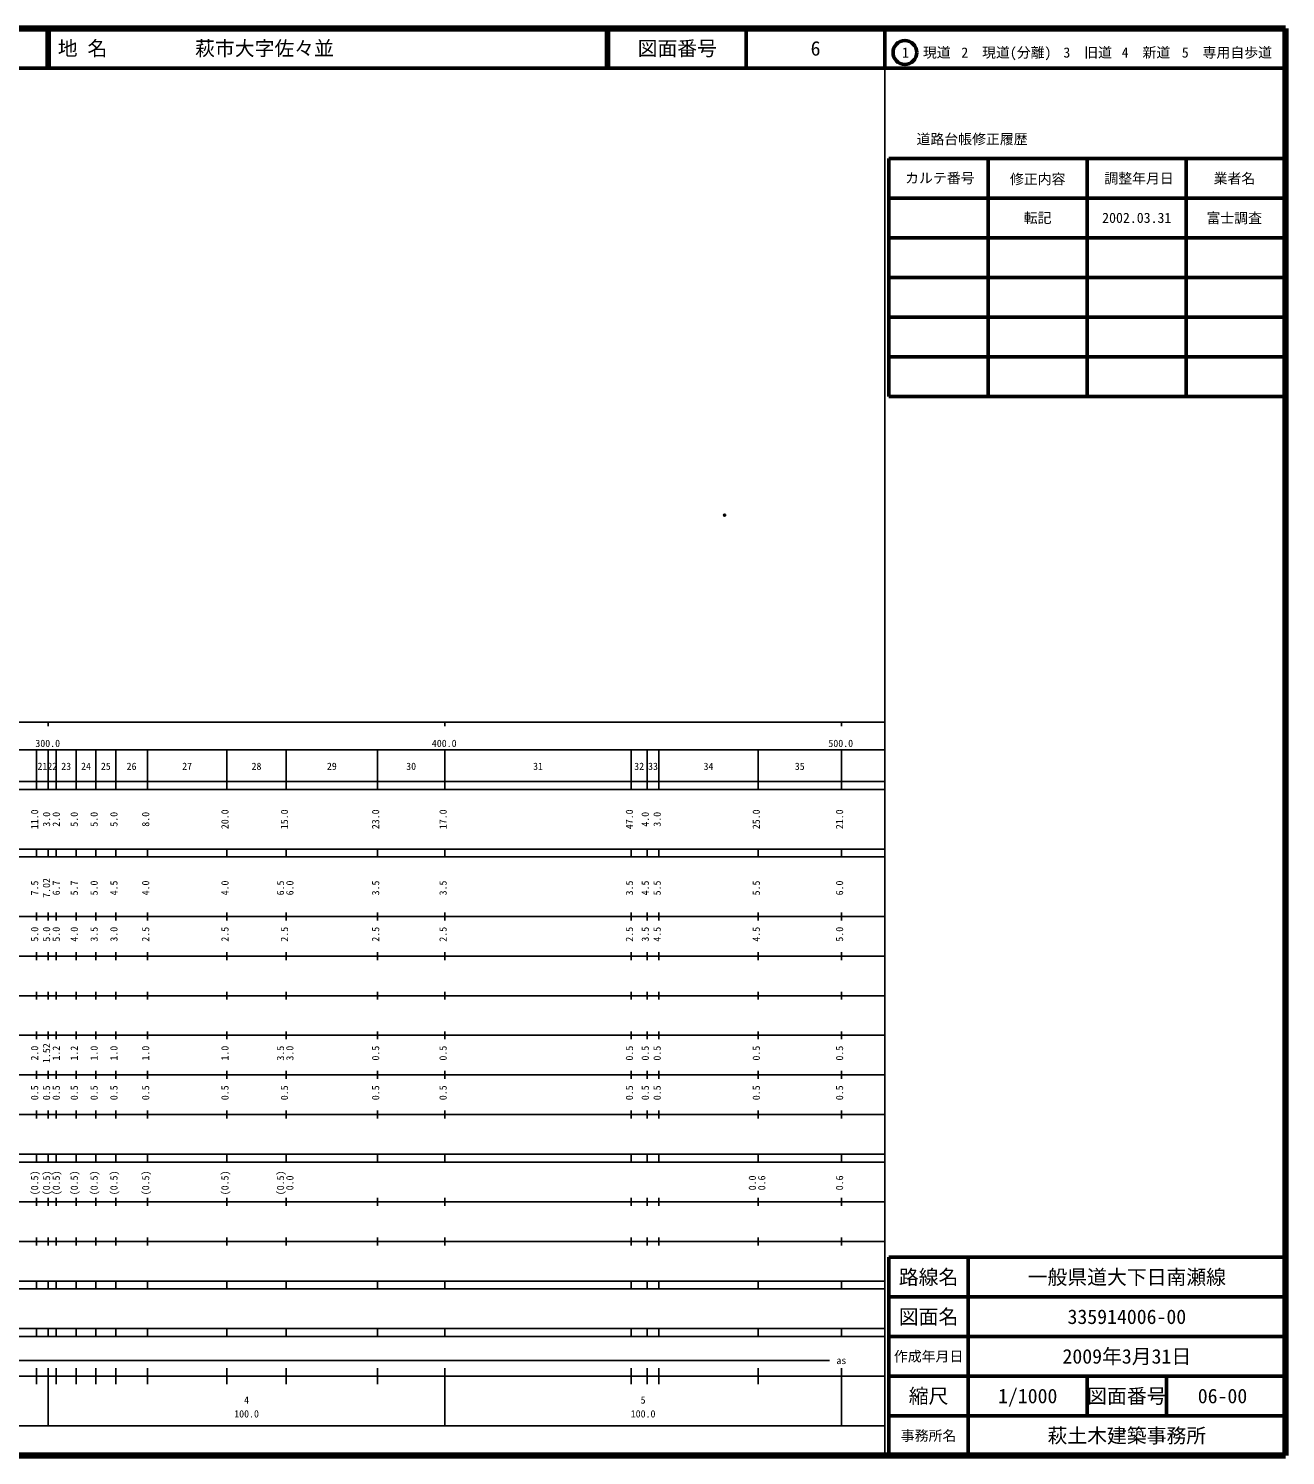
# Model space of a CAD drawing. Units: millimetres on the paper. Extents: x 40 to 680, y 20 to 380.
# Drawn here: x 363 to 680, y 20 to 380 of the extents above; entities that cross this region are included whole.
import ezdxf
from ezdxf.enums import TextEntityAlignment as Align

# ---------------------------------------------------------------- set-up
doc = ezdxf.new("R2010")
doc.units = ezdxf.units.MM
doc.header["$PDMODE"] = 32
doc.header["$PDSIZE"] = 0.5
doc.layers.add('M-OTRS', color=6, linetype='Continuous')
doc.layers.add('M-TTL-TXT', color=7, linetype='Continuous')
for name, color, linetype, lineweight in [('M-TTL', 2, 'Continuous', 140), ('M-TTL-BAND', 7, 'Continuous', 25), ('M-TTL-FRAM', 2, 'Continuous', 50), ('M-TTL-LINE', 7, 'Continuous', 50)]:
    doc.layers.add(name, color=color, linetype=linetype, lineweight=lineweight)
doc.styles.add('ＭＳ ゴシック', font='')
doc.styles.get('ＭＳ ゴシック').set_extended_font_data('MS Gothic')

msp = doc.modelspace()

# ---------------------------------------------------------------- linework, layer by layer
at = {"layer": 'M-OTRS'}
msp.add_point((538.568, 257.23), dxfattribs=at)
at = {"layer": 'M-TTL'}
for p, q in [((680, 380), (40, 380)), ((680, 20), (680, 380)), ((40, 20), (680, 20))]:
    msp.add_line(p, q, dxfattribs=at)
at = {"layer": 'M-TTL-BAND'}
for p, q in [((579, 20), (579, 370)), ((40, 205), (579, 205)), ((368, 205), (368, 204)), ((468, 205), (468, 204)), ((568, 205), (568, 204)), ((68, 198), (579, 198)), ((365, 188), (365, 198)), ((368, 188), (368, 198)), ((370, 188), (370, 198)), ((375, 188), (375, 198)), ((380, 188), (380, 198)), ((385, 188), (385, 198)), ((393, 188), (393, 198)), ((413, 188), (413, 198)), ((428, 188), (428, 198)), ((451, 188), (451, 198)), ((468, 188), (468, 198)), ((515, 188), (515, 198)), ((519, 188), (519, 198)), ((522, 188), (522, 198)), ((547, 188), (547, 198)), ((568, 188), (568, 198)), ((40, 190), (579, 190)), ((40, 188), (579, 188)), ((40, 173), (579, 173)), ((365, 171), (365, 173)), ((368, 171), (368, 173)), ((370, 171), (370, 173)), ((375, 171), (375, 173)), ((380, 171), (380, 173)), ((385, 171), (385, 173)), ((393, 171), (393, 173)), ((413, 171), (413, 173)), ((428, 171), (428, 173)), ((451, 171), (451, 173)), ((468, 171), (468, 173)), ((515, 171), (515, 173)), ((519, 171), (519, 173)), ((522, 171), (522, 173)), ((547, 171), (547, 173)), ((568, 171), (568, 173)), ((40, 171), (579, 171)), ((40, 156), (579, 156)), ((365, 155), (365, 157)), ((368, 155), (368, 157)), ((370, 155), (370, 157)), ((375, 155), (375, 157)), ((380, 155), (380, 157)), ((385, 155), (385, 157)), ((393, 155), (393, 157)), ((413, 155), (413, 157)), ((428, 155), (428, 157)), ((451, 155), (451, 157)), ((468, 155), (468, 157)), ((515, 155), (515, 157)), ((519, 155), (519, 157)), ((522, 155), (522, 157)), ((547, 155), (547, 157)), ((568, 155), (568, 157)), ((46, 146), (579, 146)), ((365, 145), (365, 147)), ((368, 145), (368, 147)), ((370, 145), (370, 147)), ((375, 145), (375, 147)), ((380, 145), (380, 147)), ((385, 145), (385, 147)), ((393, 145), (393, 147)), ((413, 145), (413, 147)), ((428, 145), (428, 147)), ((451, 145), (451, 147)), ((468, 145), (468, 147)), ((515, 145), (515, 147)), ((519, 145), (519, 147)), ((522, 145), (522, 147)), ((547, 145), (547, 147)), ((568, 145), (568, 147)), ((365, 135), (365, 137)), ((368, 135), (368, 137)), ((370, 135), (370, 137)), ((375, 135), (375, 137)), ((380, 135), (380, 137)), ((385, 135), (385, 137)), ((393, 135), (393, 137)), ((413, 135), (413, 137)), ((428, 135), (428, 137)), ((451, 135), (451, 137)), ((468, 135), (468, 137)), ((515, 135), (515, 137)), ((519, 135), (519, 137)), ((522, 135), (522, 137)), ((547, 135), (547, 137)), ((568, 135), (568, 137)), ((52, 136), (579, 136)), ((46, 126), (579, 126)), ((365, 125), (365, 127)), ((368, 125), (368, 127)), ((370, 125), (370, 127)), ((375, 125), (375, 127)), ((380, 125), (380, 127)), ((385, 125), (385, 127)), ((393, 125), (393, 127)), ((413, 125), (413, 127)), ((428, 125), (428, 127)), ((451, 125), (451, 127)), ((468, 125), (468, 127)), ((515, 125), (515, 127)), ((519, 125), (519, 127)), ((522, 125), (522, 127)), ((547, 125), (547, 127)), ((568, 125), (568, 127)), ((52, 116), (579, 116)), ((365, 115), (365, 117)), ((368, 115), (368, 117)), ((370, 115), (370, 117)), ((375, 115), (375, 117)), ((380, 115), (380, 117)), ((385, 115), (385, 117)), ((393, 115), (393, 117)), ((413, 115), (413, 117)), ((428, 115), (428, 117)), ((451, 115), (451, 117)), ((468, 115), (468, 117)), ((515, 115), (515, 117)), ((519, 115), (519, 117)), ((522, 115), (522, 117)), ((547, 115), (547, 117)), ((568, 115), (568, 117)), ((46, 106), (579, 106)), ((365, 105), (365, 107)), ((368, 105), (368, 107)), ((370, 105), (370, 107)), ((375, 105), (375, 107)), ((380, 105), (380, 107)), ((385, 105), (385, 107)), ((393, 105), (393, 107)), ((413, 105), (413, 107)), ((428, 105), (428, 107)), ((451, 105), (451, 107)), ((468, 105), (468, 107)), ((515, 105), (515, 107)), ((519, 105), (519, 107)), ((522, 105), (522, 107)), ((547, 105), (547, 107)), ((568, 105), (568, 107)), ((40, 96), (579, 96)), ((40, 94), (579, 94)), ((365, 94), (365, 96)), ((368, 94), (368, 96)), ((370, 94), (370, 96)), ((375, 94), (375, 96)), ((380, 94), (380, 96)), ((385, 94), (385, 96)), ((393, 94), (393, 96)), ((413, 94), (413, 96)), ((428, 94), (428, 96)), ((451, 94), (451, 96)), ((468, 94), (468, 96)), ((515, 94), (515, 96)), ((519, 94), (519, 96)), ((522, 94), (522, 96)), ((547, 94), (547, 96)), ((568, 94), (568, 96)), ((49, 84), (579, 84)), ((365, 83), (365, 85)), ((368, 83), (368, 85)), ((370, 83), (370, 85)), ((375, 83), (375, 85)), ((380, 83), (380, 85)), ((385, 83), (385, 85)), ((393, 83), (393, 85)), ((413, 83), (413, 85)), ((428, 83), (428, 85)), ((451, 83), (451, 85)), ((468, 83), (468, 85)), ((515, 83), (515, 85)), ((519, 83), (519, 85)), ((522, 83), (522, 85)), ((547, 83), (547, 85)), ((568, 83), (568, 85)), ((40, 74), (579, 74)), ((365, 73), (365, 75)), ((368, 73), (368, 75)), ((370, 73), (370, 75)), ((375, 73), (375, 75)), ((380, 73), (380, 75)), ((385, 73), (385, 75)), ((393, 73), (393, 75)), ((413, 73), (413, 75)), ((428, 73), (428, 75)), ((451, 73), (451, 75)), ((468, 73), (468, 75)), ((515, 73), (515, 75)), ((519, 73), (519, 75)), ((522, 73), (522, 75)), ((547, 73), (547, 75)), ((568, 73), (568, 75)), ((40, 64), (579, 64)), ((40, 62), (579, 62)), ((365, 62), (365, 64)), ((368, 62), (368, 64)), ((370, 62), (370, 64)), ((375, 62), (375, 64)), ((380, 62), (380, 64)), ((385, 62), (385, 64)), ((393, 62), (393, 64)), ((413, 62), (413, 64)), ((428, 62), (428, 64)), ((451, 62), (451, 64)), ((468, 62), (468, 64)), ((515, 62), (515, 64)), ((519, 62), (519, 64)), ((522, 62), (522, 64)), ((547, 62), (547, 64)), ((568, 62), (568, 64)), ((40, 52), (579, 52)), ((365, 50), (365, 52)), ((368, 50), (368, 52)), ((370, 50), (370, 52)), ((375, 50), (375, 52)), ((380, 50), (380, 52)), ((385, 50), (385, 52)), ((393, 50), (393, 52)), ((413, 50), (413, 52)), ((428, 50), (428, 52)), ((451, 50), (451, 52)), ((468, 50), (468, 52)), ((515, 50), (515, 52)), ((519, 50), (519, 52)), ((522, 50), (522, 52)), ((547, 50), (547, 52)), ((568, 50), (568, 52)), ((40, 50), (579, 50)), ((71, 44), (565, 44)), ((40, 40), (579, 40)), ((365, 38), (365, 42)), ((368, 27.5), (368, 42)), ((370, 38), (370, 42)), ((375, 38), (375, 42)), ((380, 38), (380, 42)), ((385, 38), (385, 42)), ((393, 38), (393, 42)), ((413, 38), (413, 42)), ((428, 38), (428, 42)), ((451, 38), (451, 42)), ((468, 27.5), (468, 42)), ((515, 38), (515, 42)), ((519, 38), (519, 42)), ((522, 38), (522, 42)), ((547, 38), (547, 42)), ((568, 27.5), (568, 42)), ((68, 27.5), (579, 27.5))]:
    msp.add_line(p, q, dxfattribs=at)
at = {"layer": 'M-TTL-FRAM'}
for p, q in [((580, 347.197), (580, 287.197)), ((580, 347.197), (680, 347.197)), ((580, 287.197), (680, 287.197)), ((680, 70), (580, 70)), ((580, 70), (580, 20))]:
    msp.add_line(p, q, dxfattribs=at)
at = {"layer": 'M-TTL-LINE'}
for p, q in [((367.75, 380), (367.75, 370)), ((368.25, 380), (368.25, 370)), ((508.747, 380), (508.747, 370)), ((509.247, 380), (509.247, 370)), ((543.997, 380), (543.997, 370)), ((579, 380), (579, 370)), ((40, 370), (680, 370)), ((605, 347.197), (605, 287.197)), ((630, 347.197), (630, 287.197)), ((655, 347.197), (655, 287.197)), ((580, 337.197), (680, 337.197)), ((580, 327.197), (680, 327.197)), ((580, 317.197), (680, 317.197)), ((580, 307.197), (680, 307.197)), ((580, 297.197), (680, 297.197)), ((600, 70), (600, 20)), ((680, 60), (580, 60)), ((680, 50), (580, 50)), ((680, 40), (580, 40)), ((630, 40), (630, 30)), ((650, 40), (650, 30)), ((680, 30), (580, 30))]:
    msp.add_line(p, q, dxfattribs=at)
msp.add_circle((584.031, 373.958), 3, dxfattribs=at)

# ---------------------------------------------------------------- texts
at = {"layer": 'M-TTL-BAND', "style": 'ＭＳ ゴシック'}
for s, p in [('300.0', (367.844, 198.195)), ('400.0', (467.844, 198.195)), ('500.0', (567.844, 198.195)), ('21', (366.5, 192.405)), ('22', (369, 192.405)), ('23', (372.5, 192.405)), ('24', (377.5, 192.405)), ('25', (382.5, 192.405)), ('26', (389, 192.405)), ('27', (403, 192.405)), ('28', (420.5, 192.405)), ('29', (439.5, 192.405)), ('30', (459.5, 192.405)), ('31', (491.5, 192.405)), ('32', (517, 192.405)), ('33', (520.5, 192.405)), ('34', (534.5, 192.405)), ('35', (557.5, 192.405)), ('as', (568, 42.5)), ('4', (418, 32.523)), ('5', (518, 32.523)), ('100.0', (418, 29.033)), ('100.0', (518, 29.033))]:
    msp.add_text(s, height=1.833, dxfattribs=at).set_placement(p, align=Align.BOTTOM_CENTER)
for s, p in [('11.0', (366, 180.5)), ('3.0', (369, 180.5)), ('2.0', (371.453, 180.5)), ('5.0', (376, 180.5)), ('5.0', (381, 180.5)), ('5.0', (386, 180.5)), ('8.0', (394, 180.5)), ('20.0', (414, 180.5)), ('15.0', (429, 180.5)), ('23.0', (452, 180.5)), ('17.0', (469, 180.5)), ('47.0', (516, 180.5)), ('4.0', (520, 180.5)), ('3.0', (523, 180.5)), ('25.0', (548, 180.5)), ('21.0', (569, 180.5)), ('7.5', (366, 163.174)), ('7.02', (369, 163.174)), ('6.7', (371.453, 163.174)), ('5.7', (376, 163.174)), ('5.0', (381, 163.174)), ('4.5', (386, 163.174)), ('4.0', (394, 163.174)), ('4.0', (414, 163.174)), ('6.5', (428, 163.174)), ('6.0', (430.37, 163.174)), ('3.5', (452, 163.174)), ('3.5', (469, 163.174)), ('3.5', (516, 163.174)), ('4.5', (520, 163.174)), ('5.5', (523, 163.174)), ('5.5', (548, 163.174)), ('6.0', (569, 163.174)), ('5.0', (366, 151.5)), ('5.0', (369, 151.5)), ('5.0', (371.453, 151.5)), ('4.0', (376, 151.5)), ('3.5', (381, 151.5)), ('3.0', (386, 151.5)), ('2.5', (394, 151.5)), ('2.5', (414, 151.5)), ('2.5', (429, 151.5)), ('2.5', (452, 151.5)), ('2.5', (469, 151.5)), ('2.5', (516, 151.5)), ('3.5', (520, 151.5)), ('4.5', (523, 151.5)), ('4.5', (548, 151.5)), ('5.0', (569, 151.5)), ('2.0', (366, 121.5)), ('1.52', (369, 121.5)), ('1.2', (371.453, 121.5)), ('1.2', (376, 121.5)), ('1.0', (381, 121.5)), ('1.0', (386, 121.5)), ('1.0', (394, 121.5)), ('1.0', (414, 121.5)), ('3.5', (428, 121.5)), ('3.0', (430.37, 121.5)), ('0.5', (452, 121.5)), ('0.5', (469, 121.5)), ('0.5', (516, 121.5)), ('0.5', (520, 121.5)), ('0.5', (523, 121.5)), ('0.5', (548, 121.5)), ('0.5', (569, 121.5)), ('0.5', (366, 111.5)), ('0.5', (369, 111.5)), ('0.5', (371.453, 111.5)), ('0.5', (376, 111.5)), ('0.5', (381, 111.5)), ('0.5', (386, 111.5)), ('0.5', (394, 111.5)), ('0.5', (414, 111.5)), ('0.5', (429, 111.5)), ('0.5', (452, 111.5)), ('0.5', (469, 111.5)), ('0.5', (516, 111.5)), ('0.5', (520, 111.5)), ('0.5', (523, 111.5)), ('0.5', (548, 111.5)), ('0.5', (569, 111.5)), ('(0.5)', (366, 88.764)), ('(0.5)', (369, 88.764)), ('(0.5)', (371.453, 88.764)), ('(0.5)', (376, 88.764)), ('(0.5)', (381, 88.764)), ('(0.5)', (386, 88.764)), ('(0.5)', (394, 88.764)), ('(0.5)', (414, 88.764)), ('(0.5)', (428, 88.764)), ('0.0', (430.37, 88.764)), ('0.0', (547, 88.764)), ('0.6', (549.37, 88.764)), ('0.6', (569, 88.764))]:
    msp.add_text(s, height=1.833, rotation=90, dxfattribs=at).set_placement(p, align=Align.BOTTOM_CENTER)
at = {"layer": 'M-TTL-TXT', "style": 'ＭＳ ゴシック'}
for s, p in [('地 名', (370.38, 375)), ('萩市大字佐々並', (405.024, 375))]:
    msp.add_text(s, height=3.666, dxfattribs=at).set_placement(p, align=Align.MIDDLE_LEFT)
for s, height, p in [('図面番号', 3.666, (526.622, 375)), ('6', 3.666, (561.497, 375)), ('1\u3000現道', 2.566, (589.448, 373.958)), ('2\u3000現道(分離)', 2.566, (609.619, 373.958)), ('3\u3000旧道', 2.566, (630.121, 373.958)), ('4\u3000新道', 2.566, (644.824, 373.958)), ('5\u3000専用自歩道', 2.566, (665.228, 373.958)), ('道路台帳修正履歴', 2.566, (600.968, 352.113)), ('カルテ番号', 2.566, (592.839, 342.277)), ('修正内容', 2.566, (617.509, 342.023)), ('調整年月日', 2.566, (643.089, 342.197)), ('業者名', 2.566, (667.134, 342.197)), ('転記', 2.566, (617.5, 332.245)), ('2002.03.31', 2.566, (642.5, 332.245)), ('富士調査', 2.566, (667.077, 332.189)), ('路線名', 3.666, (590, 65)), ('路線名', 3.666, (590, 65)), ('一般県道大下日南瀬線', 3.666, (640, 65)), ('図面名', 3.666, (590, 55)), ('図面名', 3.666, (590, 55)), ('335914006-00', 3.666, (640, 55)), ('2009年3月31日', 3.666, (640, 45)), ('作成年月日', 2.566, (590, 45)), ('作成年月日', 2.566, (590, 45)), ('縮尺', 3.666, (590, 35)), ('縮尺', 3.666, (590, 35)), ('1/1000', 3.666, (615, 35)), ('図面番号', 3.666, (640, 35)), ('図面番号', 3.666, (640, 35)), ('06-00', 3.666, (664.125, 35)), ('事務所名', 2.566, (590, 25)), ('事務所名', 2.566, (590, 25)), ('萩土木建築事務所', 3.666, (640, 25))]:
    msp.add_text(s, height=height, dxfattribs=at).set_placement(p, align=Align.MIDDLE_CENTER)

doc.saveas('drawing.dxf')
